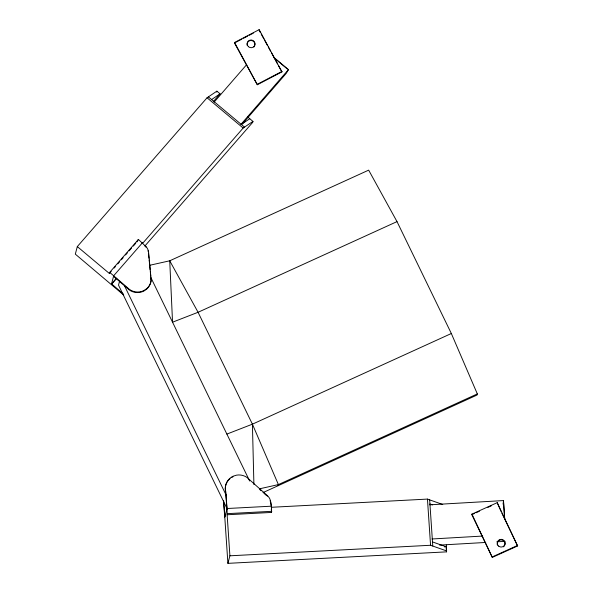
<?xml version="1.0" encoding="UTF-8"?>
<svg xmlns="http://www.w3.org/2000/svg" width="593" height="593" viewBox="0 0 593 593"><rect width="100%" height="100%" fill="white"/><g stroke="black" fill="none" stroke-linecap="round" stroke-linejoin="round"><path stroke-width="0.89" d="M503.146 503.88L503.487 500.574L429.68 504.821M503.279 504.754L503.539 502.241L504.687 519.372M471.835 514.672L471.917 514.116L497.216 502.664L517.6 545.953L492.301 557.405L471.835 514.672L474.363 513.523M497.216 502.664L501.07 511.44M492.301 557.405L471.917 514.116M234.465 43L234.569 42.488L259.163 29.65L281.912 71.894L257.325 84.74L234.465 43L241.84 39.153M259.052 30.161L259.163 29.65M257.325 84.74L234.569 42.488M213.391 101.522L220.085 93.842L216.875 91.152L207.053 97.778L77.312 246.592L75.318 254.138L123.759 295.099M77.312 246.592L109.394 273.492L109.69 272.372L138.399 239.446L145.997 246.606A9.866 9.629 14.8 0 1 148.598 252.284L151.119 279.726A13.802 13.461 14.8 0 1 146.753 289.065L143.825 291.074A13.802 13.461 14.8 0 1 127.273 288.183L113.552 276.294M119.408 281.779L118.518 285.129L227.186 508.92M138.399 239.446L136.909 241.937M127.273 288.183L127.421 287.627L109.69 272.372M142.261 243.367L142.409 242.811L113.7 275.738L111.417 284.395L116.799 278.228M145.848 247.162L145.997 246.606M216.638 92.041L216.875 91.152M247.644 116.947L252.974 121.409L252.737 122.306L144.774 246.139M226.934 509.076L225.585 490.737A13.802 13.461 14.8 0 1 233.19 476.186L236.607 475.141A13.802 13.461 14.8 0 1 246.925 477.402L267.428 495.674A9.866 9.629 14.8 0 1 270.527 501.122L271.483 506.185L271.535 512.434L227.134 514.761L229.899 555.804L227.905 563.35L446.477 551.868L446.314 545.063M227.905 563.35L224.791 517.178L227.082 508.512L225.585 490.737M227.134 514.761L227.082 508.512L271.483 506.185L271.335 506.741M267.28 496.237L267.428 495.674M271.179 505.896L270.527 501.122M278.102 485.711L278.399 484.592L252.41 424.173L198.077 312.281L169.731 260.801L149.888 265.241M397.006 221.612L198.077 312.281L172.548 322.199L169.731 260.801L368.661 170.139L397.006 221.612L451.34 333.511L477.328 393.922L477.031 395.042L262.973 492.605M274.403 57.847L288.465 69.633L286.286 73.31L242.3 123.996M214.162 102.092L246.695 64.6M240.862 124.478L288.465 69.633M109.394 273.492L111.188 271.431M114.182 268.006L115.376 266.635M117.77 263.885L119.564 261.832M121.357 259.771L123.151 257.718M125.546 254.968L127.339 252.914M129.133 250.854L131.527 248.111M133.321 246.051L135.715 243.308M142.728 243.226L243.152 128.044L252.974 121.409M116.347 278.354L111.566 283.839L123.225 293.943M211.605 99.55L220.085 93.842M241.284 124.434L249.764 118.719M243.478 38.293L247.577 36.151M249.216 35.298L253.315 33.156M257.436 84.221L282.023 71.382M226.874 434.091L252.41 424.173L451.34 333.511M477.328 393.922L278.399 484.592L259.46 488.832M476.053 512.76L479.426 511.233M487.854 507.415L491.226 505.888M492.383 556.849L517.682 545.397M431.986 538.978L482.724 536.057M439.606 545.108L485.734 542.454M496.808 541.817L505.11 541.342M271.186 507.297L427.457 499.091L442.734 504.487M227.43 513.642L271.831 511.314M229.899 555.804L430.562 545.264L446.714 550.971M444.594 546.961L446.44 546.865L432.49 541.928M429.94 503.961L432.549 504.888M273.929 57.751L287.323 68.981M208.395 96.867L244.494 127.124M207.053 97.778L243.152 128.044M259.764 489.536L261.128 490.752M263.863 493.191L266.598 495.629M259.489 30.962L260.371 32.571M261.254 34.179L263.892 38.99M264.767 40.598L267.406 45.409M268.288 47.017L270.482 51.028M271.364 52.636L274.003 57.454M274.878 59.055L277.517 63.874M278.399 65.475L281.912 71.894M150.97 277.769L249.653 480.99M124.552 285.908L226.348 495.548M501.856 513.078L517.6 545.953M148.539 253.745L148.984 258.222M149.162 260.016L150.14 269.867M150.318 271.661L150.763 276.138M150.941 277.932L151.119 279.726M223.591 500.618L224.94 516.614M223.45 501.174L224.791 517.178M503.487 500.574L504.732 519.038M446.225 548.169L446.477 551.868M429.658 499.855L432.771 546.027M427.457 499.091L430.562 545.264M271.305 509.009L271.535 512.434M252.41 424.173L253.908 484.548M148.013 250.787A9.866 9.629 14.8 0 1 148.294 251.803M151.267 279.162A13.802 13.461 14.8 0 1 146.901 288.509L143.973 290.518A13.802 13.461 14.8 0 1 127.421 287.627M254.464 46.202A3.943 3.862 11.8 0 1 253.863 47.025M247.214 45.476A3.943 3.862 11.8 0 1 250.832 40.502A3.943 3.862 11.8 0 1 254.82 45.261M225.436 491.293A13.802 13.461 14.8 0 1 230.025 478.633M231.47 477.595A13.802 13.461 14.8 0 1 233.042 476.75M270.126 500.655A9.866 9.629 14.8 0 1 270.378 501.678M497.208 543.136A3.943 3.854 8.7 0 1 503.138 540.453A3.943 3.854 8.7 0 1 503.442 546.857M497.438 545.123A3.943 3.854 8.7 0 1 497.186 544.144M248.408 46.669A3.943 3.862 11.8 0 0 254.931 44.749A3.943 3.862 11.8 0 0 249.927 40.154A3.943 3.862 11.8 0 0 248.408 46.669M498.728 546.183A3.943 3.854 8.7 0 0 505.088 543.788A3.943 3.854 8.7 0 0 499.751 539.586A3.943 3.854 8.7 0 0 498.728 546.183"/></g></svg>
